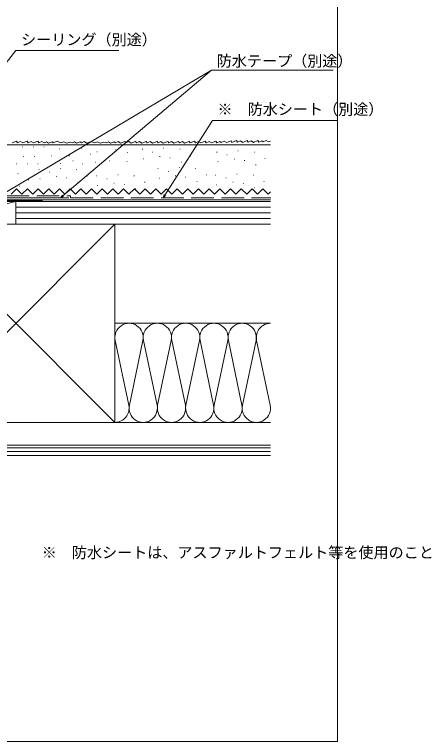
# Model space of a CAD drawing. Units: millimetres, scale not verified. Extents: x -1188 to -148, y -840 to 760.
# Drawn here: x -369.2 to -148.1, y -840 to -454.8 of the extents above; entities that cross this region are included whole.
import ezdxf
from ezdxf.enums import TextEntityAlignment as Align

# ---------------------------------------------------------------- set-up
doc = ezdxf.new("R2010")
doc.units = ezdxf.units.MM
doc.header["$LTSCALE"] = 4
doc.linetypes.add('DASHED3', pattern=[4, 3, -1])
for name, color, linetype, lineweight in [('0-1_USER1', 3, 'Continuous', 9), ('0-2_YKK_ZWAK', 7, 'Continuous', 9), ('0-3_YKK_D', 6, 'Continuous', 9), ('0-6_YSS_K', 3, 'Continuous', 9)]:
    doc.layers.add(name, color=color, linetype=linetype, lineweight=lineweight)
doc.styles.add('ＭＳ ゴシック', font='')
doc.styles.get('ＭＳ ゴシック').set_extended_font_data('MS Gothic')

msp = doc.modelspace()

# ---------------------------------------------------------------- linework, layer by layer
at = {"layer": '0-2_YKK_ZWAK'}
for p, q in [((-198, 720), (-198, -840)), ((-198, -840), (-1188, -840))]:
    msp.add_line(p, q, dxfattribs=at)
at = {"layer": '0-3_YKK_D'}
for p, q in [((-410.383, -526.93), (-368.471, -473.816)), ((-368.471, -473.816), (-313.931, -473.816)), ((-379.746, -552.459), (-264.703, -484.347)), ((-343.571, -550.824), (-264.703, -484.347)), ((-264.703, -484.347), (-200.179, -484.347)), ((-289.502, -550.485), (-264.293, -510.894)), ((-264.293, -510.894), (-198.233, -510.894)), ((-344.871, -551.92), (-343.865, -550.476)), ((-290.415, -551.919), (-289.887, -550.24)), ((-290.415, -551.919), (-289.502, -550.485)), ((-289.118, -550.73), (-290.415, -551.919)), ((-344.871, -551.92), (-343.571, -550.824)), ((-343.277, -551.173), (-344.871, -551.92))]:
    msp.add_line(p, q, dxfattribs=at)
at = {"layer": '0-6_YSS_K'}
for p, q in [((-368.147, -521.941), (-370.519, -522.854)), ((-367.618, -522.736), (-368.147, -521.941)), ((-362.472, -521.942), (-364.844, -522.855)), ((-353.495, -522.856), (-354.712, -522.044)), ((-352.992, -522.662), (-353.495, -522.856)), ((-349.128, -522.26), (-351.311, -523.054)), ((-348.731, -522.856), (-349.128, -522.26)), ((-346.704, -521.955), (-348.731, -522.856)), ((-344.901, -522.856), (-346.704, -521.955)), ((-343.115, -522.261), (-344.901, -522.856)), ((-338.549, -522.856), (-339.74, -522.459)), ((-337.358, -522.261), (-338.549, -522.856)), ((-336.366, -523.055), (-337.358, -522.261)), ((-332.229, -522.165), (-333.786, -522.857)), ((-326.956, -522.857), (-328.586, -522.042)), ((-325.169, -522.262), (-326.956, -522.857)), ((-323.78, -523.056), (-325.169, -522.262)), ((-321.795, -522.461), (-323.78, -523.056)), ((-320.604, -522.858), (-321.795, -522.461)), ((-316.237, -522.262), (-318.421, -523.056)), ((-313.067, -522.977), (-314.284, -522.166)), ((-310.695, -522.064), (-313.067, -522.977)), ((-310.166, -522.858), (-310.695, -522.064)), ((-308.609, -522.166), (-310.166, -522.858)), ((-301.717, -522.978), (-302.934, -522.167)), ((-299.346, -522.065), (-301.717, -522.978)), ((-298.816, -522.859), (-299.346, -522.065)), ((-293.671, -522.065), (-296.043, -522.978)), ((-290.368, -522.979), (-291.585, -522.167)), ((-287.996, -522.066), (-290.368, -522.979)), ((-289.865, -522.785), (-290.368, -522.979)), ((-287.467, -522.86), (-287.996, -522.066)), ((-285.91, -522.168), (-287.467, -522.86)), ((-284.693, -522.979), (-285.91, -522.168)), ((-282.321, -522.066), (-284.693, -522.979)), ((-281.792, -522.86), (-282.321, -522.066)), ((-280.235, -522.168), (-281.792, -522.86)), ((-279.019, -522.979), (-280.235, -522.168)), ((-276.647, -522.066), (-279.019, -522.979)), ((-276.117, -522.86), (-276.647, -522.066)), ((-273.746, -521.947), (-276.117, -522.86)), ((-274.999, -522.363), (-276.117, -522.86)), ((-273.216, -522.742), (-273.746, -521.947)), ((-271.659, -522.05), (-273.216, -522.742)), ((-270.443, -522.861), (-271.659, -522.05)), ((-268.071, -521.948), (-270.443, -522.861)), ((-264.768, -522.861), (-265.985, -522.05)), ((-262.396, -521.948), (-264.768, -522.861)), ((-264.265, -522.668), (-264.768, -522.861)), ((-261.867, -522.742), (-262.396, -521.948)), ((-258.023, -521.845), (-259.58, -522.537)), ((-256.806, -522.657), (-258.023, -521.845)), ((-251.533, -521.625), (-253.905, -522.538)), ((-252.786, -522.04), (-253.905, -522.538)), ((-251.004, -522.419), (-251.533, -521.625)), ((-249.447, -521.727), (-251.004, -522.419)), ((-248.23, -522.538), (-249.447, -521.727)), ((-245.858, -521.625), (-248.23, -522.538)), ((-242.556, -522.538), (-243.772, -521.727)), ((-240.184, -521.625), (-242.556, -522.538)), ((-242.053, -522.345), (-242.556, -522.538)), ((-239.654, -522.419), (-240.184, -521.625)), ((-235.811, -521.523), (-237.367, -522.215)), ((-234.594, -522.334), (-235.811, -521.523)), ((-233.493, -521.91), (-234.594, -522.334)), ((-233.493, -523.933), (-407.093, -523.922)), ((-364.803, -524.958), (-365.004, -524.958)), ((-359.129, -524.959), (-359.329, -524.959)), ((-353.454, -524.959), (-353.654, -524.959)), ((-345.445, -526.054), (-345.245, -526.054)), ((-333.796, -525.678), (-333.596, -525.678)), ((-325.529, -527.557), (-325.329, -527.557)), ((-315.947, -526.43), (-315.747, -526.43)), ((-301.479, -526.242), (-301.279, -526.242)), ((-290.206, -525.678), (-290.006, -525.678)), ((-281.563, -526.242), (-281.363, -526.242)), ((-262.039, -527.675), (-261.839, -527.675)), ((-250.766, -527.111), (-250.566, -527.111)), ((-242.123, -527.675), (-241.923, -527.675)), ((-364.317, -529.983), (-364.517, -529.983)), ((-358.642, -529.983), (-358.842, -529.983)), ((-349.767, -529.624), (-349.567, -529.624)), ((-340.372, -529.624), (-340.172, -529.624)), ((-328.911, -528.873), (-328.711, -528.873)), ((-309.37, -527.933), (-309.17, -527.933)), ((-300.915, -531.315), (-300.715, -531.315)), ((-296.03, -527.745), (-295.83, -527.745)), ((-292.273, -530), (-292.072, -530)), ((-286.824, -530.751), (-286.624, -530.751)), ((-275.926, -529.624), (-275.726, -529.624)), ((-256.59, -529.178), (-256.39, -529.178)), ((-252.833, -531.432), (-252.632, -531.432)), ((-236.486, -531.057), (-236.286, -531.057)), ((-367.992, -533.983), (-368.192, -533.983)), ((-362.317, -533.983), (-362.517, -533.983)), ((-356.642, -533.983), (-356.843, -533.983)), ((-356.642, -533.983), (-356.843, -533.983)), ((-345.069, -533.758), (-344.87, -533.758)), ((-338.305, -532.255), (-338.106, -532.255)), ((-333.232, -533.946), (-333.032, -533.946)), ((-326.468, -533.006), (-326.268, -533.006)), ((-318.953, -532.255), (-318.753, -532.255)), ((-309.746, -532.63), (-309.546, -532.63)), ((-280.811, -533.006), (-280.611, -533.006)), ((-261.475, -532.748), (-261.276, -532.748)), ((-247.384, -532.184), (-247.184, -532.184)), ((-241.371, -534.439), (-241.171, -534.439)), ((-367.513, -539.033), (-367.313, -539.033)), ((-356.339, -536.885), (-356.139, -536.885)), ((-350.89, -538.388), (-350.69, -538.388)), ((-345.065, -536.321), (-344.865, -536.321)), ((-336.422, -536.885), (-336.222, -536.885)), ((-293.177, -536.443), (-292.977, -536.443)), ((-287.728, -537.946), (-287.528, -537.946)), ((-281.903, -535.879), (-281.703, -535.879)), ((-273.26, -536.443), (-273.06, -536.443)), ((-361.876, -542.415), (-361.676, -542.415)), ((-355.775, -541.958), (-355.575, -541.958)), ((-347.132, -540.642), (-346.932, -540.642)), ((-341.683, -541.394), (-341.483, -541.394)), ((-330.786, -540.267), (-330.586, -540.267)), ((-325.798, -540.339), (-325.598, -540.339)), ((-320.35, -541.842), (-320.15, -541.842)), ((-314.525, -539.776), (-314.325, -539.776)), ((-305.882, -540.339), (-305.682, -540.339)), ((-292.613, -541.516), (-292.413, -541.516)), ((-283.97, -540.201), (-283.77, -540.201)), ((-278.521, -540.952), (-278.321, -540.952)), ((-267.624, -539.825), (-267.424, -539.825)), ((-262.636, -539.898), (-262.436, -539.898)), ((-257.188, -541.401), (-256.988, -541.401)), ((-251.363, -539.334), (-251.163, -539.334)), ((-242.72, -539.898), (-242.52, -539.898)), ((-366.761, -545.797), (-366.561, -545.797)), ((-335.671, -543.649), (-335.471, -543.649)), ((-325.235, -545.412), (-325.035, -545.412)), ((-316.592, -544.097), (-316.392, -544.097)), ((-311.143, -544.849), (-310.943, -544.849)), ((-300.245, -543.721), (-300.045, -543.721)), ((-272.509, -543.207), (-272.309, -543.207)), ((-262.073, -544.971), (-261.873, -544.971)), ((-253.43, -543.655), (-253.23, -543.655)), ((-247.981, -544.407), (-247.781, -544.407)), ((-241.969, -546.662), (-241.769, -546.662)), ((-237.083, -543.28), (-236.883, -543.28)), ((-368.124, -547.197), (-370.961, -550.034)), ((-368.124, -547.197), (-365.286, -550.034)), ((-362.449, -547.197), (-365.286, -550.034)), ((-362.449, -547.197), (-359.612, -550.034)), ((-356.774, -547.197), (-359.612, -550.034)), ((-356.774, -547.197), (-353.937, -550.035)), ((-351.099, -547.198), (-353.937, -550.035)), ((-351.099, -547.198), (-348.262, -550.035)), ((-345.425, -547.198), (-348.262, -550.035)), ((-345.425, -547.198), (-342.588, -550.036)), ((-339.75, -547.198), (-342.588, -550.036)), ((-339.75, -547.198), (-336.913, -550.036)), ((-334.075, -547.199), (-336.913, -550.036)), ((-334.075, -547.199), (-331.238, -550.036)), ((-328.401, -547.199), (-331.238, -550.036)), ((-328.401, -547.199), (-325.563, -550.037)), ((-322.726, -547.2), (-325.563, -550.037)), ((-322.726, -547.2), (-319.889, -550.037)), ((-317.051, -547.2), (-319.889, -550.037)), ((-317.051, -547.2), (-314.214, -550.037)), ((-311.377, -547.2), (-314.214, -550.037)), ((-311.377, -547.2), (-308.539, -550.038)), ((-305.702, -547.201), (-308.539, -550.038)), ((-305.702, -547.201), (-302.865, -550.038)), ((-305.13, -547.103), (-304.931, -547.103)), ((-300.027, -547.201), (-302.865, -550.038)), ((-300.027, -547.201), (-297.19, -550.039)), ((-294.353, -547.201), (-297.19, -550.039)), ((-294.353, -547.201), (-291.515, -550.039)), ((-288.678, -547.202), (-291.515, -550.039)), ((-288.678, -547.202), (-285.841, -550.039)), ((-283.003, -547.202), (-285.841, -550.039)), ((-283.003, -547.202), (-280.166, -550.04)), ((-277.328, -547.202), (-280.166, -550.04)), ((-277.328, -547.202), (-274.491, -550.04)), ((-271.654, -547.203), (-274.491, -550.04)), ((-271.654, -547.203), (-268.817, -550.04)), ((-265.979, -547.203), (-268.817, -550.04)), ((-265.979, -547.203), (-263.142, -550.041)), ((-260.304, -547.204), (-263.142, -550.041)), ((-260.304, -547.204), (-257.467, -550.041)), ((-254.63, -547.204), (-257.467, -550.041)), ((-254.63, -547.204), (-251.792, -550.041)), ((-248.955, -547.204), (-251.792, -550.041)), ((-248.955, -547.204), (-246.118, -550.042)), ((-243.28, -547.205), (-246.118, -550.042)), ((-243.28, -547.205), (-240.443, -550.042)), ((-237.606, -547.205), (-240.443, -550.042)), ((-237.606, -547.205), (-234.768, -550.043)), ((-233.493, -548.767), (-234.768, -550.043)), ((-368.493, -553.92), (-420.993, -565.92)), ((-420.993, -553.92), (-368.493, -553.92)), ((-405.993, -552.921), (-233.493, -552.921)), ((-404.493, -553.325), (-354.493, -553.325)), ((-390.493, -551.92), (-340.493, -551.92)), ((-368.493, -553.92), (-368.493, -565.92)), ((-368.493, -553.92), (-368.493, -565.92)), ((-233.493, -553.92), (-368.493, -553.92)), ((-233.493, -556.92), (-368.493, -556.92)), ((-233.493, -559.92), (-368.493, -559.92)), ((-368.493, -565.92), (-420.993, -565.92)), ((-420.993, -565.92), (-315.993, -670.92)), ((-420.993, -670.92), (-315.993, -565.92)), ((-315.993, -565.92), (-420.993, -565.92)), ((-233.493, -562.92), (-368.493, -562.92)), ((-368.493, -565.92), (-233.493, -565.92)), ((-315.993, -565.92), (-233.493, -565.92)), ((-315.993, -670.92), (-315.993, -565.92)), ((-233.493, -618.42), (-315.993, -618.42)), ((-315.835, -627.452), (-308.651, -661.889)), ((-308.335, -661.889), (-301.151, -627.452)), ((-300.835, -627.452), (-293.651, -661.889)), ((-293.335, -661.889), (-286.151, -627.452)), ((-285.835, -627.452), (-278.651, -661.889)), ((-278.335, -661.889), (-271.151, -627.452)), ((-270.835, -627.452), (-263.651, -661.889)), ((-263.335, -661.889), (-256.151, -627.452)), ((-255.835, -627.452), (-248.651, -661.889)), ((-248.335, -661.889), (-241.151, -627.452)), ((-240.835, -627.452), (-233.651, -661.889)), ((-420.993, -670.92), (-315.993, -670.92)), ((-315.993, -670.92), (-233.493, -670.92)), ((-233.493, -682.92), (-423.993, -682.92)), ((-233.493, -684.42), (-423.993, -684.42)), ((-233.493, -686.42), (-423.993, -686.42)), ((-233.493, -688.42), (-423.993, -688.42))]:
    msp.add_line(p, q, dxfattribs=at)
at = {"layer": '0-6_YSS_K', "linetype": 'DASHED3'}
for p, q in [((-389.493, -550.92), (-339.493, -550.92)), ((-339.493, -550.92), (-339.493, -551.919)), ((-339.493, -551.919), (-233.266, -551.919))]:
    msp.add_line(p, q, dxfattribs=at)
at = {"layer": '0-6_YSS_K'}
for points in [[(-364.844, -522.855), (-366.061, -522.044), (-367.618, -522.736)], [(-356.798, -521.942), (-359.169, -522.855), (-360.386, -522.044), (-361.943, -522.736), (-362.472, -521.942)], [(-354.712, -522.044), (-356.268, -522.736), (-356.798, -521.942)], [(-351.311, -523.054), (-352.304, -522.26), (-353.495, -522.856)], [(-339.74, -522.459), (-341.725, -523.055), (-343.115, -522.261)], [(-333.786, -522.857), (-334.183, -522.261), (-336.366, -523.055)], [(-328.586, -522.042), (-331.012, -522.976), (-332.229, -522.165)], [(-318.421, -523.056), (-319.413, -522.262), (-320.604, -522.858)], [(-314.284, -522.166), (-315.84, -522.858), (-316.237, -522.262)], [(-305.02, -522.064), (-307.392, -522.978), (-308.609, -522.166)], [(-302.934, -522.167), (-304.491, -522.859), (-305.02, -522.064)], [(-296.043, -522.978), (-297.259, -522.167), (-298.816, -522.859)], [(-291.585, -522.167), (-293.142, -522.859), (-293.671, -522.065)], [(-265.985, -522.05), (-267.541, -522.742), (-268.071, -521.948)], [(-259.58, -522.537), (-260.31, -522.05), (-261.867, -522.742)], [(-253.905, -522.538), (-254.434, -521.743), (-256.806, -522.657)], [(-243.772, -521.727), (-245.329, -522.419), (-245.858, -521.625)], [(-237.367, -522.215), (-238.098, -521.728), (-239.654, -522.419)]]:
    msp.add_lwpolyline(points, dxfattribs=at)
for centre, start, end in [((-308.493, -625.92), 348.21646, 191.78354), ((-293.493, -625.92), 348.21646, 191.78354), ((-278.493, -625.92), 348.21646, 191.78354), ((-263.493, -625.92), 348.21646, 191.78354), ((-248.493, -625.92), 348.21646, 191.78354), ((-233.493, -625.92), 90.00024, 191.78354), ((-315.993, -663.42), 270, 11.78354), ((-300.993, -663.42), 168.21646, 11.78354), ((-285.993, -663.42), 168.21646, 11.78354), ((-270.993, -663.42), 168.21646, 11.78354), ((-255.993, -663.42), 168.21646, 11.78354), ((-240.993, -663.42), 168.21646, 11.78354)]:
    msp.add_arc(centre, 7.5, start, end, dxfattribs=at)

# ---------------------------------------------------------------- texts
at = {"layer": '0-1_USER1', "color": 4, "style": 'ＭＳ ゴシック'}
msp.add_text('※\u3000防水シートは、アスファルトフェルト等を使用のこと', height=5.865, dxfattribs=at).set_placement((-354.838, -744.572), align=Align.BOTTOM_LEFT)
at = {"layer": '0-3_YKK_D', "color": 4, "style": 'ＭＳ ゴシック'}
for s, p in [('シーリング（別途）', (-365.771, -472.8)), ('防水テープ（別途）', (-262.003, -484.115)), ('※\u3000防水シート（別途）', (-261.593, -509.711))]:
    msp.add_text(s, height=5.865, dxfattribs=at).set_placement(p, align=Align.BOTTOM_LEFT)

doc.saveas('drawing.dxf')
